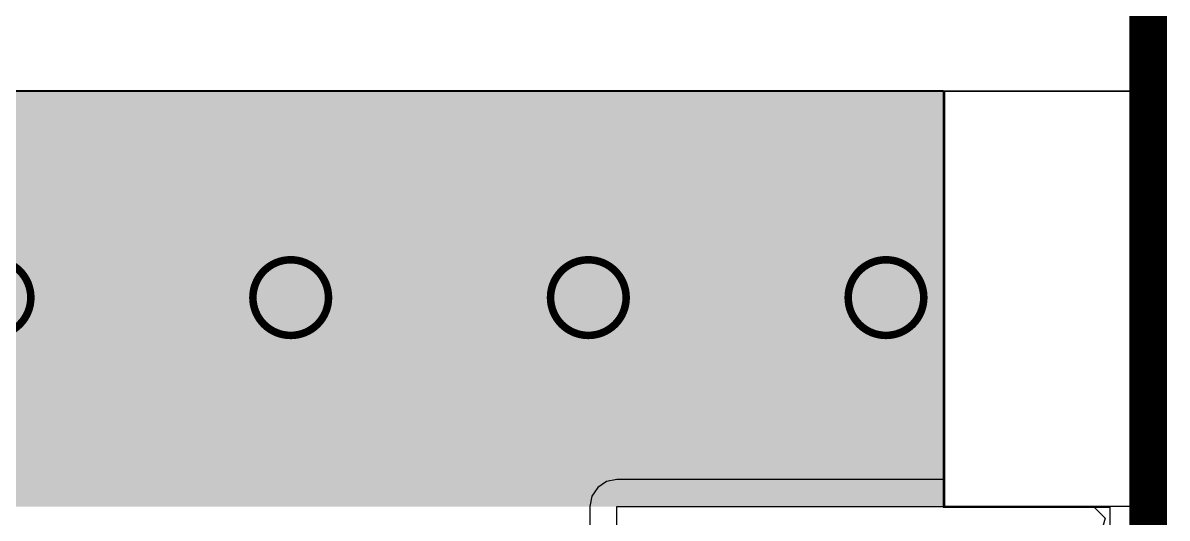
# Model space of a CAD drawing. Header units: inches. Extents: x -10 to 344, y -7 to 75.
# Drawn here: x 52.44 to 60.13, y 15.92 to 19.25 of the extents above; entities that cross this region are included whole.
import ezdxf

# ---------------------------------------------------------------- set-up
doc = ezdxf.new("R2010")
doc.units = ezdxf.units.IN
for name, color, linetype in [('Board Outline', 216, 'Continuous'), ('Bottom Layer', 5, 'Continuous'), ('Drill Drawing', 1, 'Continuous'), ('Mid Layer 1', 16, 'Continuous'), ('Mid Layer 2', 76, 'Continuous'), ('Top Layer', 1, 'Continuous'), ('Via Holes', 16, 'Continuous')]:
    doc.layers.add(name, color=color, linetype=linetype)

msp = doc.modelspace()

# ---------------------------------------------------------------- hatches: boundary and pattern name
at = {"layer": 'Bottom Layer'}
msp.add_hatch(color=5, dxfattribs=at).paths.add_polyline_path([(58.6236, 16.002), (58.6236, 18.7948), (9.2259, 18.7948), (9.2259, 16.002)])
h = msp.add_hatch(color=5, dxfattribs=at)
edge = h.paths.add_edge_path()
edge.add_arc((54.2381, 17.4051), 0.2, 0, 360)
h = msp.add_hatch(color=5, dxfattribs=at)
edge = h.paths.add_edge_path()
edge.add_arc((56.2381, 17.4051), 0.2, 0, 360)
h = msp.add_hatch(color=5, dxfattribs=at)
edge = h.paths.add_edge_path()
edge.add_arc((58.2381, 17.4051), 0.2, 0, 360)
at = {"layer": 'Mid Layer 1'}
h = msp.add_hatch(color=16, dxfattribs=at)
edge = h.paths.add_edge_path()
edge.add_arc((54.2381, 17.4051), 0.2, 0, 360)
h = msp.add_hatch(color=16, dxfattribs=at)
edge = h.paths.add_edge_path()
edge.add_arc((56.2381, 17.4051), 0.2, 0, 360)
h = msp.add_hatch(color=16, dxfattribs=at)
edge = h.paths.add_edge_path()
edge.add_arc((58.2381, 17.4051), 0.2, 0, 360)
at = {"layer": 'Mid Layer 2'}
h = msp.add_hatch(color=76, dxfattribs=at)
edge = h.paths.add_edge_path()
edge.add_arc((54.2381, 17.4051), 0.2, 0, 360)
h = msp.add_hatch(color=76, dxfattribs=at)
edge = h.paths.add_edge_path()
edge.add_arc((56.2381, 17.4051), 0.2, 0, 360)
h = msp.add_hatch(color=76, dxfattribs=at)
edge = h.paths.add_edge_path()
edge.add_arc((58.2381, 17.4051), 0.2, 0, 360)
at = {"layer": 'Top Layer'}
msp.add_hatch(color=1, dxfattribs=at).paths.add_polyline_path([(58.6236, 16.002), (58.6236, 18.7898), (25.654, 18.7898), (25.654, 16.002)])
h = msp.add_hatch(color=1, dxfattribs=at)
edge = h.paths.add_edge_path()
edge.add_arc((54.2381, 17.4051), 0.2, 0, 360)
h = msp.add_hatch(color=1, dxfattribs=at)
edge = h.paths.add_edge_path()
edge.add_arc((56.2381, 17.4051), 0.2, 0, 360)
h = msp.add_hatch(color=1, dxfattribs=at)
edge = h.paths.add_edge_path()
edge.add_arc((58.2381, 17.4051), 0.2, 0, 360)
at = {"layer": 'Via Holes'}
h = msp.add_hatch(color=7, dxfattribs=at)
edge = h.paths.add_edge_path()
edge.add_arc((54.2381, 17.4051), 0.1, 0, 360)
h = msp.add_hatch(color=7, dxfattribs=at)
edge = h.paths.add_edge_path()
edge.add_arc((56.2381, 17.4051), 0.1, 0, 360)
h = msp.add_hatch(color=7, dxfattribs=at)
edge = h.paths.add_edge_path()
edge.add_arc((58.2381, 17.4051), 0.1, 0, 360)

# ---------------------------------------------------------------- linework, layer by layer
at = {"layer": 'Board Outline', "const_width": 0.254}
msp.add_lwpolyline([(60, 30), (60, 0)], dxfattribs=at)
at = {"layer": 'Bottom Layer'}
for p, q in [((0.259, 18.7912), (58.6232, 18.7912)), ((58.6232, 18.7912), (58.6232, 15.9982)), ((58.6234, 16.002), (58.6234, 18.7946)), ((58.6234, 18.7946), (60.0006, 18.7946)), ((60.0006, 18.7946), (60.0007, 16.002)), ((58.6232, 15.9982), (59.7411, 15.9982)), ((60.0007, 16.002), (58.6234, 16.002)), ((59.7411, 15.9982), (59.7411, 13.6254))]:
    msp.add_line(p, q, dxfattribs=at)
at = {"layer": 'Drill Drawing'}
for points, const_width in [([(52.4921, 17.4051, 1), (51.9841, 17.4051, 1)], 0.0508), ([(54.4921, 17.4051, 1), (53.9841, 17.4051, 1)], 0.0508), ([(56.4921, 17.4051, 1), (55.9841, 17.4051, 1)], 0.0508), ([(58.4921, 17.4051, 1), (57.9841, 17.4051, 1)], 0.0508), ([(52.4794, 17.4051, 1), (52.5048, 17.4051, 1)], 0.0254), ([(53.9714, 17.4051, 1), (53.9968, 17.4051, 1)], 0.0254), ([(54.4794, 17.4051, 1), (54.5048, 17.4051, 1)], 0.0254), ([(55.9714, 17.4051, 1), (55.9968, 17.4051, 1)], 0.0254), ([(56.4794, 17.4051, 1), (56.5048, 17.4051, 1)], 0.0254), ([(57.9714, 17.4051, 1), (57.9968, 17.4051, 1)], 0.0254), ([(58.4794, 17.4051, 1), (58.5048, 17.4051, 1)], 0.0254)]:
    msp.add_lwpolyline(points, format="xyb", close=True, dxfattribs=dict(at, const_width=const_width))
at = {"layer": 'Mid Layer 1'}
for p, q in [((0.259, 18.7931), (58.6232, 18.7931)), ((58.6232, 18.7931), (58.6232, 16.0001)), ((58.6232, 16.0001), (59.7411, 16.0001)), ((59.7411, 16.0001), (59.7411, 13.4561))]:
    msp.add_line(p, q, dxfattribs=at)
at = {"layer": 'Mid Layer 2'}
for p, q in [((0.259, 18.7949), (58.6232, 18.7949)), ((58.6232, 18.7949), (58.6232, 16.1833)), ((56.3603, 16.1695), (56.3015, 16.1302)), ((56.4297, 16.1833), (56.3603, 16.1695)), ((58.6232, 16.1833), (56.4297, 16.1833)), ((56.2622, 16.0714), (56.2484, 16.002)), ((56.3015, 16.1302), (56.2622, 16.0714)), ((56.2484, 16.002), (56.2484, 14.6017)), ((56.4297, 16.002), (59.7411, 16.002)), ((56.4297, 14.2609), (56.4297, 16.002)), ((59.7411, 16.002), (59.7411, 6.9269))]:
    msp.add_line(p, q, dxfattribs=at)
at = {"layer": 'Top Layer'}
for p, q in [((25.473, 18.7949), (58.6232, 18.7949)), ((58.6232, 18.7949), (58.6232, 16.002)), ((58.6326, 16.002), (58.6326, 18.7922)), ((58.6326, 18.7922), (60.0006, 18.7922)), ((60.0006, 18.7922), (60.0007, 16.002)), ((58.6232, 16.002), (58.6326, 16.002)), ((60.0007, 16.002), (58.6326, 16.002)), ((58.6326, 16.002), (58.6326, 16.002)), ((58.6326, 16.002), (59.6333, 16.002)), ((59.6333, 16.002), (59.7105, 15.9248)), ((59.7105, 15.9248), (59.6673, 15.7724))]:
    msp.add_line(p, q, dxfattribs=at)

doc.saveas('drawing.dxf')
